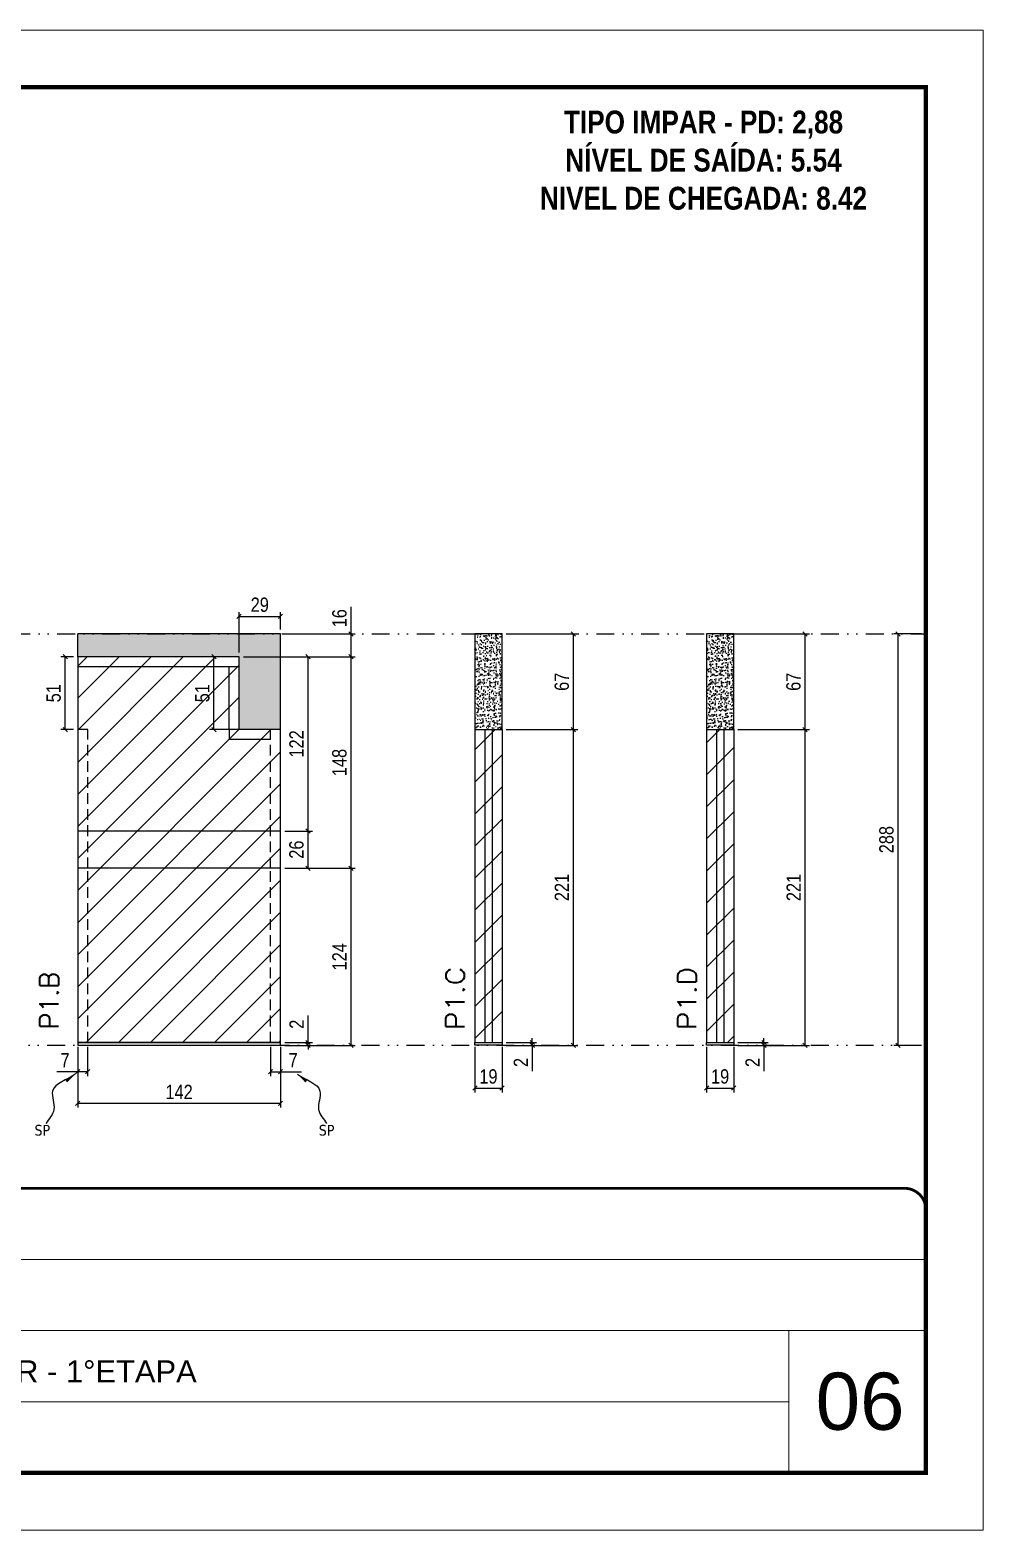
# Model space of a CAD drawing. Extents: x 14400 to 24104, y -21631 to 6985.
# Drawn here: x 16830 to 17497, y 4786 to 5836 of the extents above; entities that cross this region are included whole.
import ezdxf

# ---------------------------------------------------------------- set-up
doc = ezdxf.new("R2010")
doc.units = 0
for name, pattern in [('CONTINUO', [0]), ('DASHED', [0.75, 0.5, -0.25]), ('DIVIDE2', [0.625, 0.25, -0.125, 0, -0.125, 0, -0.125]), ('HIDDEN', [0.375, 0.25, -0.125])]:
    doc.linetypes.add(name, pattern=pattern)
for name, color, linetype, lineweight in [('CARIMBO', 255, 'Continuous', 9), ('Folhas', 255, 'Continuous', 9), ('Hachura', 251, 'Continuous', 9), ('SARRAFO DE PRESSAO', 251, 'DASHED', 9), ('Texto Seção', 7, 'Continuous', 15)]:
    doc.layers.add(name, color=color, linetype=linetype, lineweight=lineweight)
for name, color, linetype in [('COTA', 241, 'Continuous'), ('NOMENCLATURA', 7, 'Continuous'), ('Nível', 160, 'Continuous'), ('Painéis', 200, 'Continuous'), ('SARR_2.2x7', 40, 'Continuous'), ('Sarrafo de Pressão', 42, 'HIDDEN'), ('texto', 7, 'Continuous')]:
    doc.layers.add(name, color=color, linetype=linetype)
doc.styles.add('ARIAL', font='arial.ttf')
doc.styles.add('COTA TECNICA', font='techl___.ttf', dxfattribs={"height": 10})
doc.styles.add('COTA TECNICA-50', font='techl___.ttf', dxfattribs={"height": 10})
doc.styles.add('REGUA-120', font='ROMANS.shx', dxfattribs={"height": 15})
doc.styles.add('ROMANC', font='techb___.ttf', dxfattribs={"height": 2.5})
doc.styles.get("Standard").update_dxf_attribs({"font": 'arial.ttf'})
doc.dimstyles.new('COTA PAINEL-50', dxfattribs={"dimtxt": 10, "dimasz": 3, "dimexe": 3, "dimexo": 3, "dimgap": 3, "dimtad": 1, "dimdec": 1, "dimzin": 12, "dimdsep": 46, "dimtxsty": 'COTA TECNICA-50', "dimblk1": 'OBLIQUE', "dimblk2": 'OBLIQUE', "dimsah": 1, "dimcen": 0.9, "dimclrd": 4, "dimclre": 4, "dimclrt": 240, "dimadec": 1, "dimazin": 3, "dimtfac": 1, "dimtdec": 1, "dimtmove": 0, "dimatfit": 3, "dimfxl": 1, "dimtolj": 1, "dimtzin": 12, "dimarcsym": 0})
doc.dimstyles.new('PAINEL', dxfattribs={"dimtxt": 10, "dimasz": 3, "dimexe": 3, "dimexo": 3, "dimgap": 3, "dimtad": 1, "dimdec": 1, "dimzin": 12, "dimdsep": 46, "dimtxsty": 'COTA TECNICA', "dimblk1": 'OBLIQUE', "dimblk2": 'OBLIQUE', "dimsah": 1, "dimcen": 0.9, "dimclrd": 4, "dimclre": 4, "dimclrt": 240, "dimadec": 1, "dimazin": 3, "dimtfac": 1, "dimtdec": 1, "dimtmove": 0, "dimatfit": 3, "dimfxl": 1, "dimtolj": 1, "dimtzin": 12, "dimarcsym": 0})
doc.dimstyles.get("Standard").update_dxf_attribs({"dimtxt": 0.18, "dimasz": 0.18, "dimexe": 0.18, "dimexo": 0.0625, "dimgap": 0.09, "dimtad": 0, "dimtih": 1, "dimtoh": 1, "dimdec": 4, "dimzin": 0, "dimdsep": 46, "dimtxsty": 'Standard', "dimcen": 0.09, "dimadec": 0, "dimazin": 0, "dimtfac": 1, "dimtdec": 4, "dimtofl": 0, "dimtmove": 0, "dimatfit": 3, "dimfxl": 1, "dimtolj": 1, "dimtzin": 0, "dimarcsym": 0})

# ---------------------------------------------------------------- blocks, each defined once
blk = doc.blocks.new('9999999999')
at = {"color": 30, "linetype": 'CONTINUO'}
for p, q in [((98564.6, 34379.6), (99584, 34379.6)), ((98564.6, 34329.8), (99488, 34329.8)), ((99584, 34329.8), (99488, 34329.8)), ((99488, 34329.8), (99488, 34230.2)), ((98564.6, 34280), (99488, 34280))]:
    blk.add_line(p, q, dxfattribs=at)
at = {"color": 30, "linetype": 'CONTINUO', "const_width": 2}
blk.add_lwpolyline([(99584, 34230.2), (99584, 34414.4, 0.414214), (99569, 34429.4), (98229, 34429.4, 0.414214), (98214, 34414.4), (98214, 34245.2, 0.414214), (98229, 34230.2), (99584, 34230.2)], format="xyb", dxfattribs=at)
at = {"layer": 'Folhas'}
blk.add_lwpolyline([(98139, 34190.2), (99624, 34190.2), (99624, 35240.2), (98139, 35240.2)], close=True, dxfattribs=at)
at = {"layer": 'Folhas', "color": 30, "const_width": 3}
blk.add_lwpolyline([(98214, 34230.2), (99584, 34230.2), (99584, 35200.2), (98214, 35200.2)], close=True, dxfattribs=at)
at = {"color": 7, "linetype": 'Continuous', "ltscale": 5, "style": 'ARIAL'}
blk.add_text('TIPO IMPAR - 1°ETAPA', height=15.483, dxfattribs=at).set_placement((98837.7, 34293.5))
blk = doc.blocks.new('_Oblique')
at = {"color": 0, "linetype": 'ByBlock', "lineweight": -2}
blk.add_line((-0.5, -0.5), (0.5, 0.5), dxfattribs=at)
blk = doc.blocks.new('*D616')
at = {"layer": 'COTA', "color": 4, "lineweight": -2, "transparency": 16777216}
for p, q in [((17141.2, 5124.4), (17141.2, 5092.5)), ((17160.2, 5124.4), (17160.2, 5092.5)), ((17141.2, 5095.5), (17160.2, 5095.5))]:
    blk.add_line(p, q, dxfattribs=at)
at = {"layer": 'Defpoints', "color": 0, "transparency": 16777216}
for p in [(17141.2, 5127.4), (17160.2, 5127.4), (17160.2, 5095.5)]:
    blk.add_point(p, dxfattribs=at)
at = {"layer": 'COTA', "color": 4, "lineweight": -2, "transparency": 16777216, "xscale": 3, "yscale": 3, "zscale": 3, "rotation": 180}
blk.add_blockref('_Oblique', (17141.2, 5095.5), dxfattribs=at)
at = {"layer": 'COTA', "color": 4, "lineweight": -2, "transparency": 16777216, "xscale": 3, "yscale": 3, "zscale": 3}
blk.add_blockref('_Oblique', (17160.2, 5095.5), dxfattribs=at)
at = {"layer": 'COTA', "color": 240, "transparency": 16777216, "insert": (17150.7, 5103.6), "char_height": 10, "attachment_point": 5, "style": 'COTA TECNICA'}
blk.add_mtext('\\A1;19', dxfattribs=at)
blk = doc.blocks.new('*D617')
at = {"layer": 'COTA', "color": 4, "lineweight": -2, "transparency": 16777216}
for p, q in [((17163.2, 5127.4), (17184.4, 5127.4)), ((17163.2, 5125.4), (17184.4, 5125.4)), ((17181.4, 5127.4), (17181.4, 5130.4)), ((17181.4, 5127.4), (17181.4, 5125.4)), ((17181.4, 5125.4), (17181.4, 5107.3))]:
    blk.add_line(p, q, dxfattribs=at)
at = {"layer": 'Defpoints', "color": 0, "transparency": 16777216}
for p in [(17160.2, 5127.4), (17160.2, 5125.4), (17181.4, 5127.4)]:
    blk.add_point(p, dxfattribs=at)
at = {"layer": 'COTA', "color": 4, "lineweight": -2, "transparency": 16777216, "xscale": 3, "yscale": 3, "zscale": 3}
for p, rotation in [((17181.4, 5127.4), 270), ((17181.4, 5125.4), 90)]:
    blk.add_blockref('_Oblique', p, dxfattribs=dict(at, rotation=rotation))
at = {"layer": 'COTA', "color": 240, "transparency": 16777216, "insert": (17173.4, 5113.4), "char_height": 10, "attachment_point": 5, "rotation": 90, "style": 'COTA TECNICA-50'}
blk.add_mtext('\\A1;2', dxfattribs=at)
blk = doc.blocks.new('*D618')
at = {"layer": 'COTA', "color": 4, "lineweight": -2, "transparency": 16777216}
for p, q in [((17163.2, 5346.4), (17213.2, 5346.4)), ((17210.2, 5125.4), (17210.2, 5346.4)), ((17163.2, 5125.4), (17213.2, 5125.4))]:
    blk.add_line(p, q, dxfattribs=at)
at = {"layer": 'Defpoints', "color": 0, "transparency": 16777216}
for p in [(17160.2, 5346.4), (17210.2, 5346.4), (17160.2, 5125.4)]:
    blk.add_point(p, dxfattribs=at)
at = {"layer": 'COTA', "color": 4, "lineweight": -2, "transparency": 16777216, "xscale": 3, "yscale": 3, "zscale": 3}
for p, rotation in [((17210.2, 5346.4), 90), ((17210.2, 5125.4), 270)]:
    blk.add_blockref('_Oblique', p, dxfattribs=dict(at, rotation=rotation))
at = {"layer": 'COTA', "color": 240, "transparency": 16777216, "insert": (17202.1, 5235.9), "char_height": 10, "attachment_point": 5, "rotation": 90, "style": 'COTA TECNICA-50'}
blk.add_mtext('\\A1;221', dxfattribs=at)
blk = doc.blocks.new('*D619')
at = {"layer": 'COTA', "color": 4, "lineweight": -2, "transparency": 16777216}
for p, q in [((17163.2, 5413.4), (17213.2, 5413.4)), ((17210.2, 5346.4), (17210.2, 5413.4)), ((17163.2, 5346.4), (17213.2, 5346.4))]:
    blk.add_line(p, q, dxfattribs=at)
at = {"layer": 'Defpoints', "color": 0, "transparency": 16777216}
for p in [(17160.2, 5413.4), (17210.2, 5413.4), (17160.2, 5346.4)]:
    blk.add_point(p, dxfattribs=at)
at = {"layer": 'COTA', "color": 4, "lineweight": -2, "transparency": 16777216, "xscale": 3, "yscale": 3, "zscale": 3}
for p, rotation in [((17210.2, 5413.4), 90), ((17210.2, 5346.4), 270)]:
    blk.add_blockref('_Oblique', p, dxfattribs=dict(at, rotation=rotation))
at = {"layer": 'COTA', "color": 240, "transparency": 16777216, "insert": (17202.1, 5379.9), "char_height": 10, "attachment_point": 5, "rotation": 90, "style": 'COTA TECNICA'}
blk.add_mtext('\\A1;67', dxfattribs=at)
blk = doc.blocks.new('*D625')
at = {"layer": 'COTA', "color": 4, "lineweight": -2, "transparency": 16777216}
for p, q in [((16863.1, 5124.4), (16863.1, 5081.8)), ((17005.1, 5124.4), (17005.1, 5081.8)), ((17005.1, 5084.8), (16863.1, 5084.8))]:
    blk.add_line(p, q, dxfattribs=at)
at = {"layer": 'Defpoints', "color": 0, "transparency": 16777216}
for p in [(16863.1, 5127.4), (17005.1, 5127.4), (16863.1, 5084.8)]:
    blk.add_point(p, dxfattribs=at)
at = {"layer": 'COTA', "color": 4, "lineweight": -2, "transparency": 16777216, "xscale": 3, "yscale": 3, "zscale": 3, "rotation": 180}
blk.add_blockref('_Oblique', (16863.1, 5084.8), dxfattribs=at)
at = {"layer": 'COTA', "color": 4, "lineweight": -2, "transparency": 16777216, "xscale": 3, "yscale": 3, "zscale": 3}
blk.add_blockref('_Oblique', (17005.1, 5084.8), dxfattribs=at)
at = {"layer": 'COTA', "color": 240, "transparency": 16777216, "insert": (16934.1, 5092.8), "char_height": 10, "attachment_point": 5, "style": 'COTA TECNICA'}
blk.add_mtext('\\A1;142', dxfattribs=at)
blk = doc.blocks.new('*D626')
at = {"layer": 'COTA', "color": 4, "lineweight": -2, "transparency": 16777216}
for p, q in [((16998.1, 5124.4), (16998.1, 5103.9)), ((17005.1, 5122.4), (17005.1, 5103.9)), ((16998.1, 5106.9), (17005.1, 5106.9)), ((17005.1, 5106.9), (17019.9, 5106.9))]:
    blk.add_line(p, q, dxfattribs=at)
at = {"layer": 'Defpoints', "color": 0, "transparency": 16777216}
for p in [(16998.1, 5127.4), (17005.1, 5125.4), (17005.1, 5106.9)]:
    blk.add_point(p, dxfattribs=at)
at = {"layer": 'COTA', "color": 4, "lineweight": -2, "transparency": 16777216, "xscale": 3, "yscale": 3, "zscale": 3, "rotation": 180}
blk.add_blockref('_Oblique', (16998.1, 5106.9), dxfattribs=at)
at = {"layer": 'COTA', "color": 4, "lineweight": -2, "transparency": 16777216, "xscale": 3, "yscale": 3, "zscale": 3}
blk.add_blockref('_Oblique', (17005.1, 5106.9), dxfattribs=at)
at = {"layer": 'COTA', "color": 240, "transparency": 16777216, "insert": (17014, 5115), "char_height": 10, "attachment_point": 5, "style": 'COTA TECNICA-50'}
blk.add_mtext('\\A1;7', dxfattribs=at)
blk = doc.blocks.new('*D627')
at = {"layer": 'COTA', "color": 4, "lineweight": -2, "transparency": 16777216}
for p, q in [((16870.1, 5124.4), (16870.1, 5103.9)), ((16863.1, 5122.4), (16863.1, 5103.9)), ((16863.1, 5106.9), (16848.4, 5106.9)), ((16870.1, 5106.9), (16863.1, 5106.9))]:
    blk.add_line(p, q, dxfattribs=at)
at = {"layer": 'Defpoints', "color": 0, "transparency": 16777216}
for p in [(16863.1, 5125.4), (16870.1, 5127.4), (16863.1, 5106.9)]:
    blk.add_point(p, dxfattribs=at)
at = {"layer": 'COTA', "color": 4, "lineweight": -2, "transparency": 16777216, "xscale": 3, "yscale": 3, "zscale": 3, "rotation": 180}
blk.add_blockref('_Oblique', (16863.1, 5106.9), dxfattribs=at)
at = {"layer": 'COTA', "color": 4, "lineweight": -2, "transparency": 16777216, "xscale": 3, "yscale": 3, "zscale": 3}
blk.add_blockref('_Oblique', (16870.1, 5106.9), dxfattribs=at)
at = {"layer": 'COTA', "color": 240, "transparency": 16777216, "insert": (16854.3, 5115), "char_height": 10, "attachment_point": 5, "style": 'COTA TECNICA-50'}
blk.add_mtext('\\A1;7', dxfattribs=at)
blk = doc.blocks.new('*D630')
at = {"layer": 'COTA', "color": 4, "linetype": 'ByBlock', "lineweight": -2, "transparency": 16777216}
for p, q in [((17008.1, 5249.4), (17057.5, 5249.4)), ((17054.5, 5125.4), (17054.5, 5249.4)), ((17008.1, 5125.4), (17057.5, 5125.4))]:
    blk.add_line(p, q, dxfattribs=at)
at = {"layer": 'Defpoints', "color": 0, "linetype": 'ByBlock', "transparency": 16777216}
for p in [(17005.1, 5249.4), (17054.5, 5249.4), (17005.1, 5125.4)]:
    blk.add_point(p, dxfattribs=at)
at = {"layer": 'COTA', "color": 4, "linetype": 'ByBlock', "lineweight": -2, "transparency": 16777216, "xscale": 3, "yscale": 3, "zscale": 3}
for p, rotation in [((17054.5, 5249.4), 90), ((17054.5, 5125.4), 270)]:
    blk.add_blockref('_Oblique', p, dxfattribs=dict(at, rotation=rotation))
at = {"layer": 'COTA', "color": 240, "linetype": 'ByBlock', "transparency": 16777216, "insert": (17046.4, 5187.4), "char_height": 10, "attachment_point": 5, "rotation": 90, "style": 'COTA TECNICA'}
blk.add_mtext('\\A1;124', dxfattribs=at)
blk = doc.blocks.new('*D628')
at = {"layer": 'COTA', "color": 4, "lineweight": -2, "transparency": 16777216}
for p, q in [((17024.4, 5127.4), (17024.4, 5146.2)), ((17008.1, 5127.4), (17027.4, 5127.4)), ((17008.1, 5125.4), (17027.4, 5125.4)), ((17024.4, 5125.4), (17024.4, 5127.4)), ((17024.4, 5125.4), (17024.4, 5122.4))]:
    blk.add_line(p, q, dxfattribs=at)
at = {"layer": 'Defpoints', "color": 0, "transparency": 16777216}
for p in [(17005.1, 5127.4), (17005.1, 5125.4), (17024.4, 5125.4)]:
    blk.add_point(p, dxfattribs=at)
at = {"layer": 'COTA', "color": 4, "lineweight": -2, "transparency": 16777216, "xscale": 3, "yscale": 3, "zscale": 3}
for p, rotation in [((17024.4, 5127.4), 270), ((17024.4, 5125.4), 90)]:
    blk.add_blockref('_Oblique', p, dxfattribs=dict(at, rotation=rotation))
at = {"layer": 'COTA', "color": 240, "transparency": 16777216, "insert": (17016.4, 5140.2), "char_height": 10, "attachment_point": 5, "rotation": 90, "style": 'COTA TECNICA-50'}
blk.add_mtext('\\A1;2', dxfattribs=at)
blk = doc.blocks.new('*D631')
at = {"layer": 'COTA', "color": 4, "linetype": 'ByBlock', "lineweight": -2, "transparency": 16777216}
for p, q in [((17008.1, 5249.4), (17057.5, 5249.4)), ((17054.5, 5125.4), (17054.5, 5249.4)), ((17008.1, 5125.4), (17057.5, 5125.4))]:
    blk.add_line(p, q, dxfattribs=at)
at = {"layer": 'Defpoints', "color": 0, "linetype": 'ByBlock', "transparency": 16777216}
for p in [(17005.1, 5249.4), (17054.5, 5249.4), (17005.1, 5125.4)]:
    blk.add_point(p, dxfattribs=at)
at = {"layer": 'COTA', "color": 4, "linetype": 'ByBlock', "lineweight": -2, "transparency": 16777216, "xscale": 3, "yscale": 3, "zscale": 3}
for p, rotation in [((17054.5, 5249.4), 90), ((17054.5, 5125.4), 270)]:
    blk.add_blockref('_Oblique', p, dxfattribs=dict(at, rotation=rotation))
at = {"layer": 'COTA', "color": 240, "linetype": 'ByBlock', "transparency": 16777216, "insert": (17046.4, 5187.4), "char_height": 10, "attachment_point": 5, "rotation": 90, "style": 'COTA TECNICA'}
blk.add_mtext('\\A1;124', dxfattribs=at)
blk = doc.blocks.new('*D629')
at = {"layer": 'COTA', "color": 4, "lineweight": -2, "transparency": 16777216}
for p, q in [((16979.1, 5397.4), (17057.5, 5397.4)), ((17054.5, 5249.4), (17054.5, 5397.4)), ((17008.1, 5249.4), (17057.5, 5249.4))]:
    blk.add_line(p, q, dxfattribs=at)
at = {"layer": 'Defpoints', "color": 0, "transparency": 16777216}
for p in [(16976.1, 5397.4), (17054.5, 5397.4), (17005.1, 5249.4)]:
    blk.add_point(p, dxfattribs=at)
at = {"layer": 'COTA', "color": 4, "lineweight": -2, "transparency": 16777216, "xscale": 3, "yscale": 3, "zscale": 3}
for p, rotation in [((17054.5, 5397.4), 90), ((17054.5, 5249.4), 270)]:
    blk.add_blockref('_Oblique', p, dxfattribs=dict(at, rotation=rotation))
at = {"layer": 'COTA', "color": 240, "transparency": 16777216, "insert": (17046.4, 5323.4), "char_height": 10, "attachment_point": 5, "rotation": 90, "style": 'COTA TECNICA'}
blk.add_mtext('\\A1;148', dxfattribs=at)
blk = doc.blocks.new('*D632')
at = {"layer": 'COTA', "color": 4, "lineweight": -2, "transparency": 16777216}
for p, q in [((16976.1, 5400.4), (16976.1, 5428.7)), ((17005.1, 5416.4), (17005.1, 5428.7)), ((16976.1, 5425.7), (17005.1, 5425.7))]:
    blk.add_line(p, q, dxfattribs=at)
at = {"layer": 'Defpoints', "color": 0, "transparency": 16777216}
for p in [(17005.1, 5425.7), (17005.1, 5413.4), (16976.1, 5397.4)]:
    blk.add_point(p, dxfattribs=at)
at = {"layer": 'COTA', "color": 4, "lineweight": -2, "transparency": 16777216, "xscale": 3, "yscale": 3, "zscale": 3, "rotation": 180}
blk.add_blockref('_Oblique', (16976.1, 5425.7), dxfattribs=at)
at = {"layer": 'COTA', "color": 4, "lineweight": -2, "transparency": 16777216, "xscale": 3, "yscale": 3, "zscale": 3}
blk.add_blockref('_Oblique', (17005.1, 5425.7), dxfattribs=at)
at = {"layer": 'COTA', "color": 240, "transparency": 16777216, "insert": (16990.6, 5433.8), "char_height": 10, "attachment_point": 5, "style": 'COTA TECNICA'}
blk.add_mtext('\\A1;29', dxfattribs=at)
blk = doc.blocks.new('*D633')
at = {"layer": 'COTA', "color": 4, "lineweight": -2, "transparency": 16777216}
for p, q in [((16973.1, 5397.4), (16955.5, 5397.4)), ((16958.5, 5346.4), (16958.5, 5397.4)), ((16973.1, 5346.4), (16955.5, 5346.4))]:
    blk.add_line(p, q, dxfattribs=at)
at = {"layer": 'Defpoints', "color": 0, "transparency": 16777216}
for p in [(16958.5, 5397.4), (16976.1, 5397.4), (16976.1, 5346.4)]:
    blk.add_point(p, dxfattribs=at)
at = {"layer": 'COTA', "color": 4, "lineweight": -2, "transparency": 16777216, "xscale": 3, "yscale": 3, "zscale": 3}
for p, rotation in [((16958.5, 5397.4), 90), ((16958.5, 5346.4), 270)]:
    blk.add_blockref('_Oblique', p, dxfattribs=dict(at, rotation=rotation))
at = {"layer": 'COTA', "color": 240, "transparency": 16777216, "insert": (16950.4, 5371.9), "char_height": 10, "attachment_point": 5, "rotation": 90, "style": 'COTA TECNICA'}
blk.add_mtext('\\A1;51', dxfattribs=at)
blk = doc.blocks.new('*D634')
at = {"layer": 'COTA', "color": 4, "lineweight": -2, "transparency": 16777216}
for p, q in [((17008.1, 5275.4), (17027.4, 5275.4)), ((17024.4, 5249.4), (17024.4, 5275.4)), ((17008.1, 5249.4), (17027.4, 5249.4))]:
    blk.add_line(p, q, dxfattribs=at)
at = {"layer": 'Defpoints', "color": 0, "transparency": 16777216}
for p in [(17005.1, 5275.4), (17024.4, 5275.4), (17005.1, 5249.4)]:
    blk.add_point(p, dxfattribs=at)
at = {"layer": 'COTA', "color": 4, "lineweight": -2, "transparency": 16777216, "xscale": 3, "yscale": 3, "zscale": 3}
for p, rotation in [((17024.4, 5275.4), 90), ((17024.4, 5249.4), 270)]:
    blk.add_blockref('_Oblique', p, dxfattribs=dict(at, rotation=rotation))
at = {"layer": 'COTA', "color": 240, "transparency": 16777216, "insert": (17016.3, 5262.4), "char_height": 10, "attachment_point": 5, "rotation": 90, "style": 'COTA TECNICA'}
blk.add_mtext('\\A1;26', dxfattribs=at)
blk = doc.blocks.new('*D635')
at = {"layer": 'COTA', "color": 4, "lineweight": -2, "transparency": 16777216}
for p, q in [((16979.1, 5397.4), (17027.4, 5397.4)), ((17024.4, 5275.4), (17024.4, 5397.4)), ((17008.1, 5275.4), (17027.4, 5275.4))]:
    blk.add_line(p, q, dxfattribs=at)
at = {"layer": 'Defpoints', "color": 0, "transparency": 16777216}
for p in [(16976.1, 5397.4), (17024.4, 5397.4), (17005.1, 5275.4)]:
    blk.add_point(p, dxfattribs=at)
at = {"layer": 'COTA', "color": 4, "lineweight": -2, "transparency": 16777216, "xscale": 3, "yscale": 3, "zscale": 3}
for p, rotation in [((17024.4, 5397.4), 90), ((17024.4, 5275.4), 270)]:
    blk.add_blockref('_Oblique', p, dxfattribs=dict(at, rotation=rotation))
at = {"layer": 'COTA', "color": 240, "transparency": 16777216, "insert": (17016.3, 5336.4), "char_height": 10, "attachment_point": 5, "rotation": 90, "style": 'COTA TECNICA'}
blk.add_mtext('\\A1;122', dxfattribs=at)
blk = doc.blocks.new('*D667')
at = {"layer": 'COTA', "color": 4, "lineweight": -2, "transparency": 16777216}
for p, q in [((17454, 5413.4), (17434.5, 5413.4)), ((17437.5, 5125.4), (17437.5, 5413.4)), ((17454, 5125.4), (17434.5, 5125.4))]:
    blk.add_line(p, q, dxfattribs=at)
at = {"layer": 'Defpoints', "color": 0, "transparency": 16777216}
for p in [(17437.5, 5413.4), (17457, 5413.4), (17457, 5125.4)]:
    blk.add_point(p, dxfattribs=at)
at = {"layer": 'COTA', "color": 4, "lineweight": -2, "transparency": 16777216, "xscale": 3, "yscale": 3, "zscale": 3}
for p, rotation in [((17437.5, 5413.4), 90), ((17437.5, 5125.4), 270)]:
    blk.add_blockref('_Oblique', p, dxfattribs=dict(at, rotation=rotation))
at = {"layer": 'COTA', "color": 240, "transparency": 16777216, "insert": (17429.4, 5269.4), "char_height": 10, "attachment_point": 5, "rotation": 90, "style": 'COTA TECNICA'}
blk.add_mtext('\\A1;288', dxfattribs=at)
blk = doc.blocks.new('*D1903')
at = {"layer": 'COTA', "color": 4, "lineweight": -2, "transparency": 16777216}
for p, q in [((17054.5, 5413.4), (17054.5, 5432.4)), ((17008.1, 5413.4), (17057.5, 5413.4)), ((17054.5, 5397.4), (17054.5, 5413.4)), ((16979.1, 5397.4), (17057.5, 5397.4))]:
    blk.add_line(p, q, dxfattribs=at)
at = {"layer": 'Defpoints', "color": 0, "transparency": 16777216}
for p in [(17005.1, 5413.4), (17054.5, 5413.4), (16976.1, 5397.4)]:
    blk.add_point(p, dxfattribs=at)
at = {"layer": 'COTA', "color": 4, "lineweight": -2, "transparency": 16777216, "xscale": 3, "yscale": 3, "zscale": 3}
for p, rotation in [((17054.5, 5413.4), 90), ((17054.5, 5397.4), 270)]:
    blk.add_blockref('_Oblique', p, dxfattribs=dict(at, rotation=rotation))
at = {"layer": 'COTA', "color": 240, "transparency": 16777216, "insert": (17046.4, 5424.4), "char_height": 10, "attachment_point": 5, "rotation": 90, "style": 'COTA TECNICA'}
blk.add_mtext('\\A1;16', dxfattribs=at)
blk = doc.blocks.new('*D1904')
at = {"layer": 'COTA', "color": 4, "lineweight": -2, "transparency": 16777216}
for p, q in [((17303.4, 5124.4), (17303.4, 5092.5)), ((17322.4, 5124.4), (17322.4, 5092.5)), ((17303.4, 5095.5), (17322.4, 5095.5))]:
    blk.add_line(p, q, dxfattribs=at)
at = {"layer": 'Defpoints', "color": 0, "transparency": 16777216}
for p in [(17303.4, 5127.4), (17322.4, 5127.4), (17322.4, 5095.5)]:
    blk.add_point(p, dxfattribs=at)
at = {"layer": 'COTA', "color": 4, "lineweight": -2, "transparency": 16777216, "xscale": 3, "yscale": 3, "zscale": 3, "rotation": 180}
blk.add_blockref('_Oblique', (17303.4, 5095.5), dxfattribs=at)
at = {"layer": 'COTA', "color": 4, "lineweight": -2, "transparency": 16777216, "xscale": 3, "yscale": 3, "zscale": 3}
blk.add_blockref('_Oblique', (17322.4, 5095.5), dxfattribs=at)
at = {"layer": 'COTA', "color": 240, "transparency": 16777216, "insert": (17312.9, 5103.6), "char_height": 10, "attachment_point": 5, "style": 'COTA TECNICA'}
blk.add_mtext('\\A1;19', dxfattribs=at)
blk = doc.blocks.new('*D1905')
at = {"layer": 'COTA', "color": 4, "lineweight": -2, "transparency": 16777216}
for p, q in [((17325.4, 5127.4), (17346.6, 5127.4)), ((17325.4, 5125.4), (17346.6, 5125.4)), ((17343.6, 5127.4), (17343.6, 5130.4)), ((17343.6, 5127.4), (17343.6, 5125.4)), ((17343.6, 5125.4), (17343.6, 5107.3))]:
    blk.add_line(p, q, dxfattribs=at)
at = {"layer": 'Defpoints', "color": 0, "transparency": 16777216}
for p in [(17322.4, 5127.4), (17322.4, 5125.4), (17343.6, 5127.4)]:
    blk.add_point(p, dxfattribs=at)
at = {"layer": 'COTA', "color": 4, "lineweight": -2, "transparency": 16777216, "xscale": 3, "yscale": 3, "zscale": 3}
for p, rotation in [((17343.6, 5127.4), 270), ((17343.6, 5125.4), 90)]:
    blk.add_blockref('_Oblique', p, dxfattribs=dict(at, rotation=rotation))
at = {"layer": 'COTA', "color": 240, "transparency": 16777216, "insert": (17335.6, 5113.4), "char_height": 10, "attachment_point": 5, "rotation": 90, "style": 'COTA TECNICA-50'}
blk.add_mtext('\\A1;2', dxfattribs=at)
blk = doc.blocks.new('*D1906')
at = {"layer": 'COTA', "color": 4, "lineweight": -2, "transparency": 16777216}
for p, q in [((17325.4, 5346.4), (17375.4, 5346.4)), ((17372.4, 5125.4), (17372.4, 5346.4)), ((17325.4, 5125.4), (17375.4, 5125.4))]:
    blk.add_line(p, q, dxfattribs=at)
at = {"layer": 'Defpoints', "color": 0, "transparency": 16777216}
for p in [(17322.4, 5346.4), (17372.4, 5346.4), (17322.4, 5125.4)]:
    blk.add_point(p, dxfattribs=at)
at = {"layer": 'COTA', "color": 4, "lineweight": -2, "transparency": 16777216, "xscale": 3, "yscale": 3, "zscale": 3}
for p, rotation in [((17372.4, 5346.4), 90), ((17372.4, 5125.4), 270)]:
    blk.add_blockref('_Oblique', p, dxfattribs=dict(at, rotation=rotation))
at = {"layer": 'COTA', "color": 240, "transparency": 16777216, "insert": (17364.4, 5235.9), "char_height": 10, "attachment_point": 5, "rotation": 90, "style": 'COTA TECNICA-50'}
blk.add_mtext('\\A1;221', dxfattribs=at)
blk = doc.blocks.new('*D1907')
at = {"layer": 'COTA', "color": 4, "lineweight": -2, "transparency": 16777216}
for p, q in [((17325.4, 5413.4), (17375.4, 5413.4)), ((17372.4, 5346.4), (17372.4, 5413.4)), ((17325.4, 5346.4), (17375.4, 5346.4))]:
    blk.add_line(p, q, dxfattribs=at)
at = {"layer": 'Defpoints', "color": 0, "transparency": 16777216}
for p in [(17322.4, 5413.4), (17372.4, 5413.4), (17322.4, 5346.4)]:
    blk.add_point(p, dxfattribs=at)
at = {"layer": 'COTA', "color": 4, "lineweight": -2, "transparency": 16777216, "xscale": 3, "yscale": 3, "zscale": 3}
for p, rotation in [((17372.4, 5413.4), 90), ((17372.4, 5346.4), 270)]:
    blk.add_blockref('_Oblique', p, dxfattribs=dict(at, rotation=rotation))
at = {"layer": 'COTA', "color": 240, "transparency": 16777216, "insert": (17364.3, 5379.9), "char_height": 10, "attachment_point": 5, "rotation": 90, "style": 'COTA TECNICA'}
blk.add_mtext('\\A1;67', dxfattribs=at)
blk = doc.blocks.new('*D1908')
at = {"layer": 'COTA', "color": 4, "lineweight": -2, "transparency": 16777216}
for p, q in [((16860.1, 5397.4), (16851.4, 5397.4)), ((16854.4, 5346.4), (16854.4, 5397.4)), ((16860.1, 5346.4), (16851.4, 5346.4))]:
    blk.add_line(p, q, dxfattribs=at)
at = {"layer": 'Defpoints', "color": 0, "transparency": 16777216}
for p in [(16854.4, 5397.4), (16863.1, 5397.4), (16863.1, 5346.4)]:
    blk.add_point(p, dxfattribs=at)
at = {"layer": 'COTA', "color": 4, "lineweight": -2, "transparency": 16777216, "xscale": 3, "yscale": 3, "zscale": 3}
for p, rotation in [((16854.4, 5397.4), 90), ((16854.4, 5346.4), 270)]:
    blk.add_blockref('_Oblique', p, dxfattribs=dict(at, rotation=rotation))
at = {"layer": 'COTA', "color": 240, "transparency": 16777216, "insert": (16846.3, 5371.9), "char_height": 10, "attachment_point": 5, "rotation": 90, "style": 'COTA TECNICA'}
blk.add_mtext('\\A1;51', dxfattribs=at)

msp = doc.modelspace()

# ---------------------------------------------------------------- hatches: boundary and pattern name
at = {"layer": 'COTA'}
h = msp.add_hatch(dxfattribs=at)
h.set_pattern_fill('AR-CONC', color=256, scale=0.03)
h.set_pattern_definition([(50, (0, -28), (5.4655401, -0.4781726), [0.5715, -6.2865]), (355, (0, -28), (-1.0573026, 5.7317054), [0.4572, -5.0292175]), (100.451445, (0.4555, -28.04), (4.4082374, 5.2535326), [0.4857003, -5.3427073]), (46.1842, (0, -26.476), (8.1323712, -1.2612698), [0.85725, -9.42975]), (96.63556, (0.678, -26.581), (7.122124, 7.4227837), [0.7285507, -8.0140682]), (351.18415, (0, -26.476), (7.122124, 7.4227837), [0.685799, -7.543792]), (21, (0.762, -26.857), (4.5484317, -3.067956), [0.5715, -6.2865]), (326, (0.762, -26.857), (1.8540609, 5.525639), [0.4572, -5.0292]), (71.451445, (1.141, -27.1127), (6.4024926, 2.457683), [0.4857003, -5.3426981]), (37.5, (0, -28), (0.0926581, 2.53665117), [0, -4.96824, 0, -5.1054, 0, -5.04825]), (7.5, (0, -28), (2.00458988, 3.00541724), [0, -2.91084, 0, -4.85394, 0, -1.92405]), (327.5, (-1.6993, -28), (4.06771786, -0.17186232), [0, -1.905, 0, -5.9436, 0, -7.8867]), (317.5, (-2.4613, -28), (4.44387544, 0.7627947), [0, -2.4765, 0, -3.94716, 0, -5.6007])])
h.paths.add_polyline_path([(17005.14, 5413.44), (16863.14, 5413.44), (16863.14, 5397.44), (16976.14, 5397.44), (16976.14, 5346.44), (17005.14, 5346.44)])
h = msp.add_hatch(dxfattribs=at)
h.set_pattern_fill('AR-CONC', color=256, scale=0.03)
h.set_pattern_definition([(50, (-1598.842, 1120.575), (5.4655401, -0.4781726), [0.5715, -6.2865]), (355, (-1598.842, 1120.575), (-1.0573026, 5.7317054), [0.4572, -5.0292175]), (100.451445, (-1598.3865, 1120.535), (4.4082374, 5.2535326), [0.4857003, -5.3427073]), (46.1842, (-1598.842, 1122.099), (8.1323712, -1.2612698), [0.85725, -9.42975]), (96.635558, (-1598.164, 1121.994), (7.122124, 7.4227837), [0.7285507, -8.0140682]), (351.18415, (-1598.842, 1122.099), (7.122124, 7.4227837), [0.685799, -7.543792]), (21, (-1598.08, 1121.718), (4.5484317, -3.0679559), [0.5715, -6.2865]), (326, (-1598.08, 1121.718), (1.8540609, 5.525639), [0.4572, -5.0292]), (71.451445, (-1597.701, 1121.4624), (6.4024926, 2.457683), [0.4857003, -5.3426981]), (37.5, (-1598.842, 1120.5751), (0.0926581, 2.53665117), [0, -4.96824, 0, -5.1054, 0, -5.04825]), (7.5, (-1598.842, 1120.575), (2.00458988, 3.00541724), [0, -2.91084, 0, -4.85394, 0, -1.92405]), (327.5, (-1600.5412, 1120.5751), (4.06771786, -0.17186232), [0, -1.905, 0, -5.9436, 0, -7.8867]), (317.5, (-1601.3032, 1120.575), (4.44387544, 0.7627947), [0, -2.4765, 0, -3.94716, 0, -5.6007])])
h.paths.add_polyline_path([(17160.21, 5413.44), (17141.21, 5413.44), (17141.21, 5346.44), (17160.21, 5346.44)])
h = msp.add_hatch(dxfattribs=at)
h.set_pattern_fill('AR-CONC', color=256, scale=0.03)
h.set_pattern_definition([(50, (-1436.617, 1120.575), (5.4655401, -0.4781726), [0.5715, -6.2865]), (355, (-1436.617, 1120.575), (-1.0573026, 5.7317054), [0.4572, -5.0292175]), (100.451445, (-1436.1617, 1120.535), (4.4082374, 5.2535326), [0.4857003, -5.3427073]), (46.1842, (-1436.617, 1122.099), (8.1323712, -1.2612698), [0.85725, -9.42975]), (96.635558, (-1435.9394, 1121.994), (7.122124, 7.4227837), [0.7285507, -8.0140682]), (351.18415, (-1436.617, 1122.099), (7.122124, 7.4227837), [0.685799, -7.543792]), (21, (-1435.855, 1121.718), (4.5484317, -3.0679559), [0.5715, -6.2865]), (326, (-1435.855, 1121.718), (1.8540609, 5.525639), [0.4572, -5.0292]), (71.451445, (-1435.476, 1121.4624), (6.4024926, 2.457683), [0.4857003, -5.3426981]), (37.5, (-1436.6171, 1120.5751), (0.0926581, 2.53665117), [0, -4.96824, 0, -5.1054, 0, -5.04825]), (7.5, (-1436.617, 1120.575), (2.00458988, 3.00541724), [0, -2.91084, 0, -4.85394, 0, -1.92405]), (327.5, (-1438.3164, 1120.5751), (4.06771786, -0.17186232), [0, -1.905, 0, -5.9436, 0, -7.8867]), (317.5, (-1439.0784, 1120.575), (4.44387544, 0.7627947), [0, -2.4765, 0, -3.94716, 0, -5.6007])])
h.paths.add_polyline_path([(17322.44, 5413.44), (17303.44, 5413.44), (17303.44, 5346.44), (17322.44, 5346.44)])
at = {"layer": 'Hachura', "linetype": 'ByBlock'}
h = msp.add_hatch(dxfattribs=at)
h.set_pattern_fill('ANSI31', color=256, scale=5)
h.paths.add_polyline_path([(16709.01, 5346.44), (16567.01, 5346.44), (16567.01, 5249.44), (16709.01, 5249.44)])
h.paths.add_polyline_path([(16709.01, 5249.44), (16567.01, 5249.44), (16567.01, 5127.44), (16709.01, 5127.44)])
h.paths.add_polyline_path([(17005.14, 5249.44), (16863.14, 5249.44), (16863.14, 5127.44), (17005.14, 5127.44)])
h.paths.add_polyline_path([(17005.14, 5275.44), (16863.14, 5275.44), (16863.14, 5249.44), (17005.14, 5249.44)])
h.paths.add_polyline_path([(17005.14, 5346.44), (16976.14, 5346.44), (16976.14, 5397.44), (16863.14, 5397.44), (16863.14, 5275.44), (17005.14, 5275.44)])
h = msp.add_hatch(dxfattribs=at)
h.set_pattern_fill('ANSI31', color=256, scale=5)
h.paths.add_polyline_path([(17160.21, 5346.44), (17141.21, 5346.44), (17141.21, 5127.44), (17160.21, 5127.44)])
h.paths.add_polyline_path([(17322.44, 5346.44), (17303.44, 5346.44), (17303.44, 5127.44), (17322.44, 5127.44)])

# ---------------------------------------------------------------- linework, layer by layer
at = {"layer": 'COTA'}
for p, q in [((17005.14, 5413.44), (16863.14, 5413.44)), ((16863.14, 5397.44), (16863.14, 5413.44)), ((17005.14, 5346.44), (17005.14, 5413.44)), ((16870.14, 5346.44), (16863.14, 5346.44)), ((16976.14, 5346.44), (16969.14, 5346.44)), ((16969.14, 5346.44), (16969.14, 5339.44))]:
    msp.add_line(p, q, dxfattribs=at)
for points in [[(17141.21, 5346.44), (17160.21, 5346.44), (17160.21, 5413.44), (17141.21, 5413.44)], [(17303.44, 5346.44), (17322.44, 5346.44), (17322.44, 5413.44), (17303.44, 5413.44)]]:
    msp.add_lwpolyline(points, close=True, dxfattribs=at)
at = {"layer": 'Nível', "color": 4, "linetype": 'DIVIDE2', "ltscale": 50}
for p, q in [((16534.36, 5413.44), (17456.97, 5413.44)), ((16086.97, 5125.44), (17456.97, 5125.44))]:
    msp.add_line(p, q, dxfattribs=at)
at = {"layer": 'Painéis'}
for p, q in [((16863.14, 5397.44), (16863.14, 5127.44)), ((16976.14, 5397.44), (16863.14, 5397.44)), ((16976.14, 5346.44), (16976.14, 5397.44)), ((17005.14, 5346.44), (16976.14, 5346.44)), ((17005.14, 5127.44), (17005.14, 5346.44)), ((17141.21, 5346.44), (17141.21, 5127.44)), ((17141.21, 5346.44), (17160.21, 5346.44)), ((17160.21, 5346.44), (17160.21, 5127.44)), ((17303.44, 5346.44), (17303.44, 5127.44)), ((17303.44, 5346.44), (17322.44, 5346.44)), ((17322.44, 5346.44), (17322.44, 5127.44)), ((17005.14, 5275.44), (16863.14, 5275.44)), ((17005.14, 5249.44), (16863.14, 5249.44)), ((16863.14, 5127.44), (17005.14, 5127.44)), ((17141.21, 5127.44), (17160.21, 5127.44)), ((17141.21, 5125.44), (17141.21, 5127.44)), ((17160.21, 5125.44), (17141.21, 5125.44)), ((17160.21, 5127.44), (17160.21, 5125.44)), ((17303.44, 5127.44), (17322.44, 5127.44)), ((17303.44, 5125.44), (17303.44, 5127.44)), ((17322.44, 5125.44), (17303.44, 5125.44)), ((17322.44, 5127.44), (17322.44, 5125.44))]:
    msp.add_line(p, q, dxfattribs=at)
msp.add_lwpolyline([(17005.14, 5127.44), (16863.14, 5127.44), (16863.14, 5125.44), (17005.14, 5125.44)], close=True, dxfattribs=at)
at = {"layer": 'SARR_2.2x7'}
for p, q in [((16976.14, 5390.44), (16863.14, 5390.44)), ((16969.14, 5346.44), (16969.14, 5390.44)), ((17148.21, 5346.44), (17148.21, 5127.44)), ((17153.21, 5346.44), (17153.21, 5127.44)), ((17310.44, 5346.44), (17310.44, 5127.44)), ((17315.44, 5346.44), (17315.44, 5127.44)), ((16998.14, 5339.44), (16969.14, 5339.44))]:
    msp.add_line(p, q, dxfattribs=at)
at = {"layer": 'Sarrafo de Pressão', "ltscale": 30}
for p, q in [((16870.14, 5249.44), (16870.14, 5346.44)), ((16998.14, 5249.44), (16998.14, 5346.44)), ((16870.14, 5127.44), (16870.14, 5249.44)), ((16998.14, 5127.44), (16998.14, 5249.44))]:
    msp.add_line(p, q, dxfattribs=at)

# ---------------------------------------------------------------- block references
at = {"layer": 'SARRAFO DE PRESSAO', "color": 6, "linetype": 'ByBlock'}
msp.add_blockref('9999999999', (-82127.01, -29404.05), dxfattribs=at)

# ---------------------------------------------------------------- texts
at = {"layer": 'CARIMBO', "style": 'ARIAL'}
msp.add_text('06', height=40, dxfattribs=at).set_placement((17379.83, 4856.3))
at = {"layer": 'NOMENCLATURA', "color": 2, "insert": (17301.29, 5779.74), "char_height": 16, "attachment_point": 2, "style": 'ROMANC'}
msp.add_mtext_dynamic_manual_height_columns('TIPO IMPAR - PD: 2,88\\PNÍVEL DE SAÍDA: 5.54\\PNIVEL DE CHEGADA: 8.42', width=432.3511, gutter_width=1, heights=[0], dxfattribs=at)
at = {"layer": 'texto', "color": 0, "char_height": 7.5, "attachment_point": 5}
for insert in [(16838.36, 5065.94), (17037.39, 5065.94)]:
    msp.add_mtext('{\\fTahoma|b0|i0|c0|p34;\\C4;SP}', dxfattribs=dict(at, insert=insert))
at = {"layer": 'Texto Seção', "style": 'REGUA-120', "width": 1.1}
for s, p in [('P1.C', (17133.96, 5136.2)), ('P1.D', (17296.19, 5136.2))]:
    msp.add_text(s, height=13, rotation=90, dxfattribs=at).set_placement(p)
at = {"layer": 'Texto Seção', "insert": (16849.67, 5136.69), "char_height": 13, "width": 285.3299, "attachment_point": 7, "rotation": 90, "style": 'REGUA-120'}
msp.add_mtext('P1.B', dxfattribs=at)

# ---------------------------------------------------------------- dimensions: what is measured, and where the dimension line sits
at = {"layer": 'COTA'}
for base, p1, p2, dimstyle, picture, middle in [((17005.14, 5425.71), (16976.14, 5397.44), (17005.14, 5413.44), 'PAINEL', '*D632', (16990.64, 5433.8)), ((17005.14, 5106.93), (16998.14, 5127.44), (17005.14, 5125.44), 'COTA PAINEL-50', '*D626', (17014, 5115))]:
    dim = msp.add_linear_dim(base=base, p1=p1, p2=p2, dimstyle=dimstyle, dxfattribs=at)
    dim.commit()
    dim.dimension.update_dxf_attribs({"geometry": picture, "text_midpoint": middle})
for base, p1, p2, angle, dimstyle, picture, middle in [((17054.51, 5413.44), (16976.14, 5397.44), (17005.14, 5413.44), 90, 'PAINEL', '*D1903', (17046.4, 5424.44)), ((17210.2, 5413.44), (17160.21, 5346.44), (17160.21, 5413.44), 90, 'PAINEL', '*D619', (17202.1, 5379.94)), ((17372.43, 5413.44), (17322.44, 5346.44), (17322.44, 5413.44), 90, 'PAINEL', '*D1907', (17364.32, 5379.94)), ((17437.51, 5413.44), (17456.97, 5125.44), (17456.97, 5413.44), 90, 'PAINEL', '*D667', (17429.42, 5269.44)), ((16854.43, 5397.44), (16863.14, 5346.44), (16863.14, 5397.44), 90, 'PAINEL', '*D1908', (16846.32, 5371.94)), ((16958.51, 5397.44), (16976.14, 5346.44), (16976.14, 5397.44), 90, 'PAINEL', '*D633', (16950.4, 5371.94)), ((17054.51, 5397.44), (17005.14, 5249.44), (16976.14, 5397.44), 90, 'PAINEL', '*D629', (17046.41, 5323.44)), ((17210.2, 5346.44), (17160.21, 5125.44), (17160.21, 5346.44), 90, 'COTA PAINEL-50', '*D618', (17202.14, 5235.94)), ((17372.43, 5346.44), (17322.44, 5125.44), (17322.44, 5346.44), 90, 'COTA PAINEL-50', '*D1906', (17364.37, 5235.94)), ((17024.4, 5275.44), (17005.14, 5249.44), (17005.14, 5275.44), 90, 'PAINEL', '*D634', (17016.29, 5262.44)), ((16863.14, 5106.93), (16870.14, 5127.44), (16863.14, 5125.44), 180, 'COTA PAINEL-50', '*D627', (16854.27, 5115))]:
    dim = msp.add_linear_dim(base=base, p1=p1, p2=p2, angle=angle, dimstyle=dimstyle, dxfattribs=at)
    dim.commit()
    dim.dimension.update_dxf_attribs({"geometry": picture, "text_midpoint": middle})
for base, p1, p2, angle, override, picture, middle in [((17024.4, 5397.44), (17005.14, 5275.44), (16976.14, 5397.44), 90, {"dimtmove": 1}, '*D635', (17016.34, 5336.44)), ((16863.14, 5084.76), (17005.14, 5127.44), (16863.14, 5127.44), 180, {"dimarcsym": 2}, '*D625', (16934.14, 5092.83))]:
    dim = msp.add_linear_dim(base=base, p1=p1, p2=p2, angle=angle, dimstyle='PAINEL', override=override, dxfattribs=at)
    dim.commit()
    dim.dimension.update_dxf_attribs({"geometry": picture, "text_midpoint": middle})
at = {"layer": 'COTA', "linetype": 'ByBlock'}
for picture in ['*D630', '*D631']:
    dim = msp.add_aligned_dim(p1=(17005.14, 5125.44), p2=(17005.14, 5249.44), distance=-49.37, dimstyle='PAINEL', dxfattribs=at)
    dim.commit()
    dim.dimension.update_dxf_attribs({"geometry": picture, "text_midpoint": (17046.43, 5187.44)})
at = {"layer": 'COTA'}
for base, p1, p2, picture, middle in [((17024.4, 5125.44), (17005.14, 5127.44), (17005.14, 5125.44), '*D628', (17024.4, 5140.18)), ((17181.4, 5127.44), (17160.21, 5125.44), (17160.21, 5127.44), '*D617', (17181.4, 5113.38)), ((17343.63, 5127.44), (17322.44, 5125.44), (17322.44, 5127.44), '*D1905', (17343.63, 5113.38))]:
    dim = msp.add_linear_dim(base=base, p1=p1, p2=p2, angle=90, dimstyle='COTA PAINEL-50', dxfattribs=at)
    dim.commit()
    dim.dimension.update_dxf_attribs({"geometry": picture, "text_midpoint": middle, "dimtype": 160})
for base, p1, p2, picture, middle in [((17160.21, 5095.54), (17141.21, 5127.44), (17160.21, 5127.44), '*D616', (17150.71, 5103.63)), ((17322.44, 5095.54), (17303.44, 5127.44), (17322.44, 5127.44), '*D1904', (17312.94, 5103.63))]:
    dim = msp.add_linear_dim(base=base, p1=p1, p2=p2, dimstyle='PAINEL', override={"dimarcsym": 2}, dxfattribs=at)
    dim.commit()
    dim.dimension.update_dxf_attribs({"geometry": picture, "text_midpoint": middle})

# ---------------------------------------------------------------- leaders
at = {"layer": 'COTA', "path_type": 1}
for points in [[(16861.31, 5105.25), (16845.52, 5093.42), (16846.45, 5080.41), (16840.9, 5070.63)], [(17016.97, 5105.25), (17032.75, 5093.42), (17031.83, 5080.41), (17037.38, 5070.63)]]:
    msp.add_leader(points, dimstyle='Standard', override={"dimasz": 8}, dxfattribs=at)

doc.saveas('drawing.dxf')
